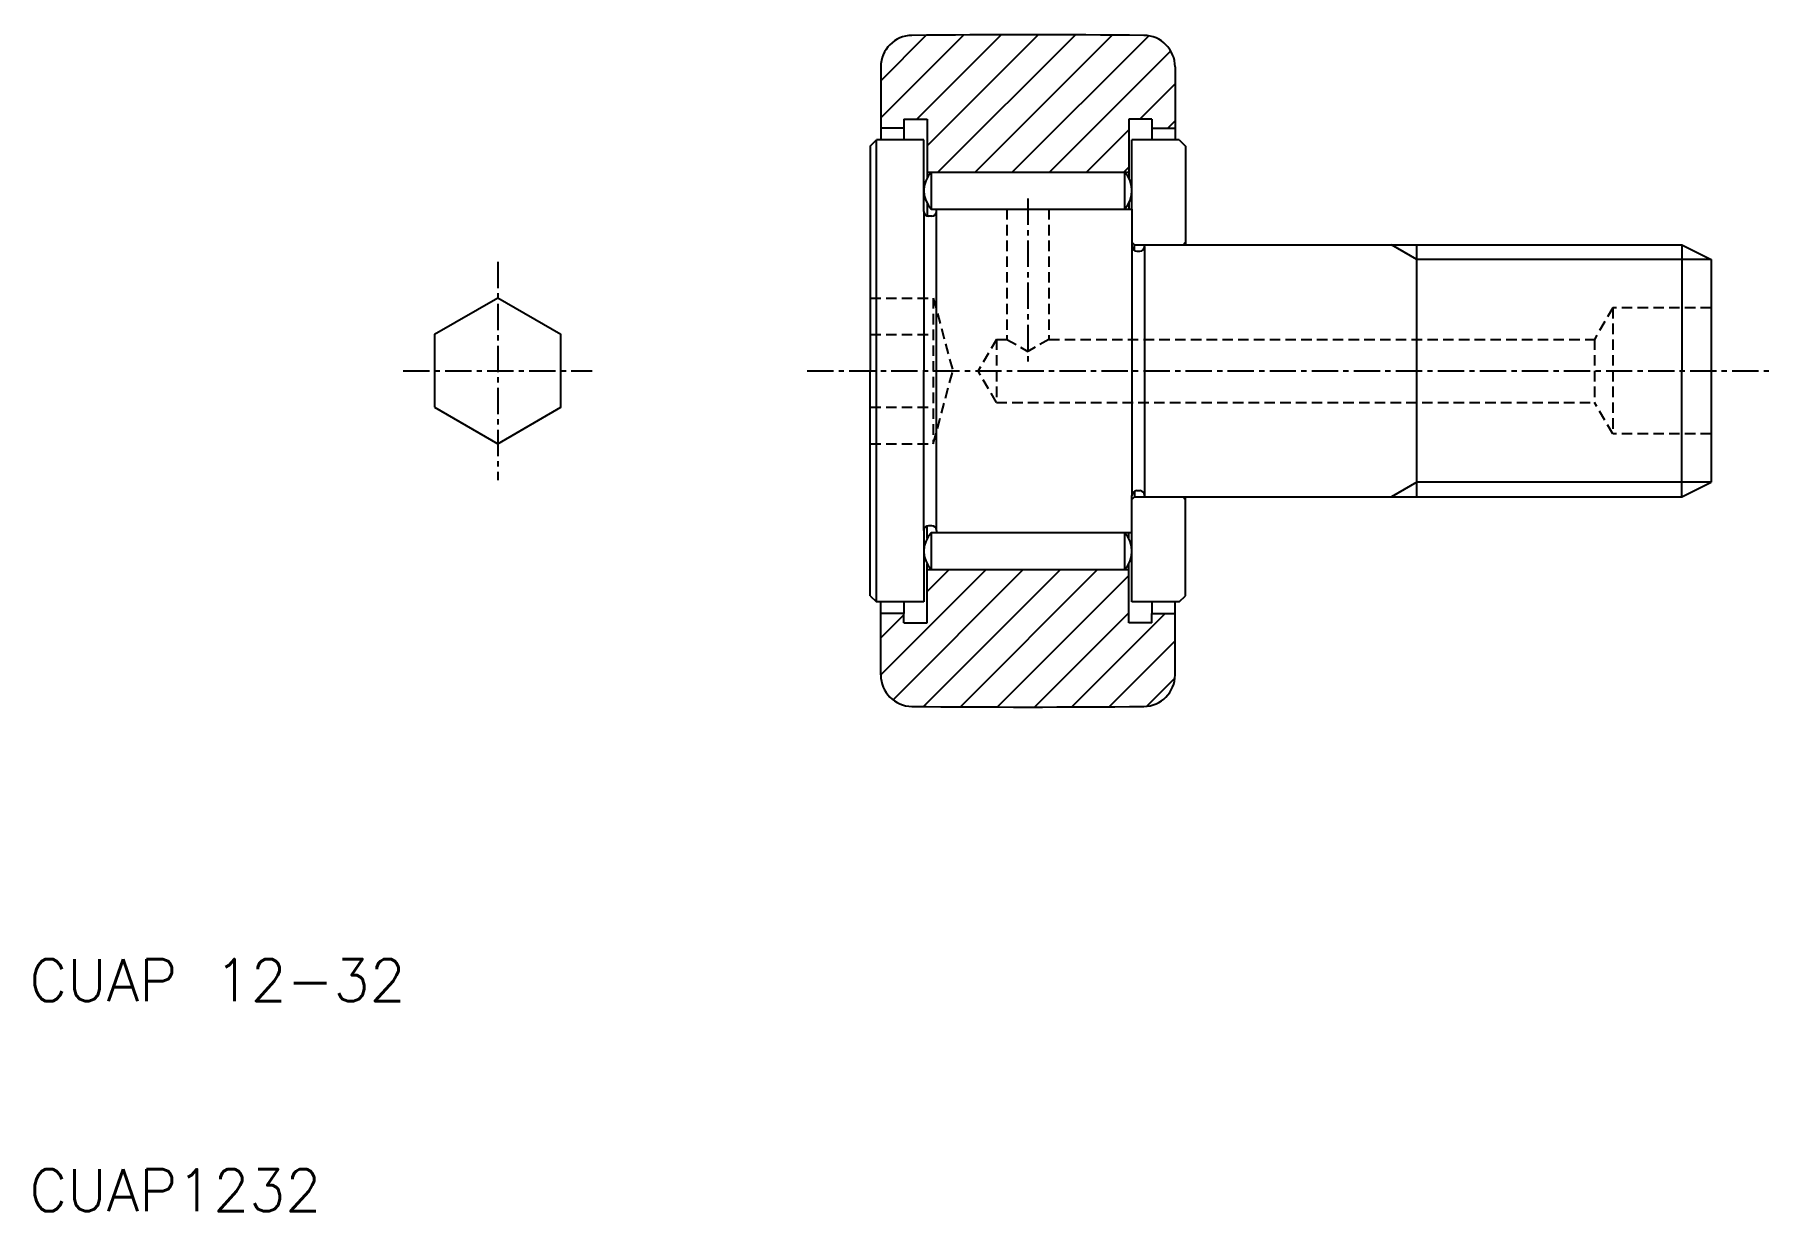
# Model space of a CAD drawing. Extents: x 10.3 to 93, y 10 to 66.
import ezdxf

# ---------------------------------------------------------------- set-up
doc = ezdxf.new("R2010")
doc.units = 0
doc.linetypes.add('CENTER', pattern=[2, 1.25, -0.25, 0.25, -0.25])
doc.linetypes.add('DASHED', pattern=[0.75, 0.5, -0.25])
doc.layers.get('0').update_dxf_attribs({"linetype": 'CONTINUOUS'})
doc.layers.add('CENTER', color=1, linetype='CENTER')
doc.styles.get("Standard").update_dxf_attribs({"font": 'txt.shx', "bigfont": 'bigfont.shx'})

# ---------------------------------------------------------------- blocks, each defined once
blk = doc.blocks.new('*X8')
at = {"color": 0, "linetype": 'CONTINUOUS'}
for p, q in [((50.5, -119.206), (54.448, -115.258)), ((50.5, -117.438), (52.666, -115.272)), ((52.215, -119.258), (56.223, -115.25)), ((52.7, -120.541), (57.993, -115.249)), ((53.221, -121.788), (59.755, -115.254)), ((54.988, -121.788), (61.512, -115.265)), ((56.756, -121.788), (63.245, -115.299)), ((58.524, -121.788), (64.293, -116.019)), ((62.822, -119.258), (64.5, -117.58)), ((60.292, -121.788), (62.3, -119.78)), ((64.149, -119.698), (64.5, -119.348)), ((62.059, -121.788), (62.3, -121.548))]:
    blk.add_line(p, q, dxfattribs=at)
blk = doc.blocks.new('*X9')
at = {"color": 0, "linetype": 'CONTINUOUS'}
for p, q in [((50.5, -145.722), (55.514, -140.708)), ((51.084, -146.906), (57.281, -140.708)), ((52.534, -147.224), (59.049, -140.708)), ((52.7, -141.754), (53.746, -140.708)), ((54.287, -147.238), (60.817, -140.708)), ((56.047, -147.246), (62.3, -140.993)), ((50.5, -143.954), (51.6, -142.854)), ((57.813, -147.248), (62.3, -142.761)), ((59.585, -147.244), (64.03, -142.798)), ((61.363, -147.233), (64.5, -144.097)), ((63.154, -147.21), (64.492, -145.872))]:
    blk.add_line(p, q, dxfattribs=at)

msp = doc.modelspace()

# ---------------------------------------------------------------- linework, layer by layer
at = {"color": 7, "linetype": 'CONTINUOUS'}
for p, q in [((50.5, 64.47), (50.5, 61)), ((64.5, 64.47), (64.5, 61)), ((51.6, 61.55), (50.5, 61.55)), ((51.6, 61.99), (52.7, 61.99)), ((51.6, 61.99), (51.6, 61.55)), ((51.6, 61.55), (51.6, 61)), ((52.7, 61.99), (52.7, 59.46)), ((62.3, 61.99), (62.3, 59.46)), ((63.4, 61.99), (62.3, 61.99)), ((63.4, 61.99), (63.4, 61.55)), ((63.4, 61.55), (64.5, 61.55)), ((63.4, 61.55), (63.4, 61)), ((50, 60.7), (50.3, 61)), ((50, 60.7), (50, 50)), ((50.3, 39), (50.3, 61)), ((52.55, 61), (50.3, 61)), ((52.55, 57.595), (52.55, 61)), ((62.45, 57.7), (62.45, 61)), ((64.7, 61), (62.45, 61)), ((64.7, 61), (65, 60.7)), ((65, 60.7), (65, 56)), ((52.7, 59.46), (52.7, 59.182)), ((52.7, 59.46), (52.9, 59.46)), ((52.9, 59.46), (62.1, 59.46)), ((52.9, 59.46), (52.9, 57.7)), ((62.1, 59.46), (62.1, 57.7)), ((62.1, 59.46), (62.3, 59.46)), ((62.3, 59.46), (62.3, 59.182)), ((52.7, 57.978), (52.7, 57.383)), ((62.3, 57.978), (62.3, 57.7)), ((52.55, 57.595), (52.55, 50)), ((52.925, 57.37), (52.775, 57.37)), ((52.9, 57.7), (62.1, 57.7)), ((53.15, 57.595), (53.15, 57.7)), ((53.15, 42.405), (53.15, 57.595)), ((62.1, 57.7), (62.45, 57.7)), ((62.45, 57.7), (62.45, 55.925)), ((62.57, 56), (62.45, 56.12)), ((62.45, 55.925), (62.45, 44.075)), ((62.57, 56), (63.05, 56)), ((62.57, 55.726), (62.57, 56)), ((62.675, 55.7), (62.825, 55.7)), ((63.05, 56), (88.6, 56)), ((63.05, 55.925), (63.05, 56)), ((63.05, 55.925), (63.05, 44.075)), ((64.88, 56), (65, 56.12)), ((76, 44), (76, 56)), ((88.6, 56), (88.6, 50)), ((88.6, 56), (90, 55.3)), ((90, 55.3), (90, 44.7)), ((50, 39.3), (50, 50)), ((52.55, 42.405), (52.55, 50)), ((88.6, 44), (88.6, 50)), ((88.6, 44), (90, 44.7)), ((62.45, 44), (62.45, 44.075)), ((62.45, 42.3), (62.45, 44)), ((62.57, 44), (62.45, 43.88)), ((62.57, 44.274), (62.57, 44)), ((62.57, 44), (63.05, 44)), ((62.675, 44.3), (62.825, 44.3)), ((63.05, 44.075), (63.05, 44)), ((63.05, 44), (88.6, 44)), ((64.88, 44), (65, 43.88)), ((65, 39.3), (65, 44)), ((52.55, 42.405), (52.55, 39)), ((52.7, 42.022), (52.7, 42.617)), ((52.925, 42.63), (52.775, 42.63)), ((52.9, 42.3), (62.1, 42.3)), ((52.9, 42.3), (52.9, 40.54)), ((53.15, 42.405), (53.15, 42.3)), ((62.1, 42.3), (62.1, 40.54)), ((62.1, 42.3), (62.45, 42.3)), ((62.3, 42.022), (62.3, 42.3)), ((62.45, 39), (62.45, 42.3)), ((52.7, 40.54), (52.7, 40.818)), ((62.3, 40.54), (62.3, 40.818)), ((52.7, 38.01), (52.7, 40.54)), ((52.7, 40.54), (52.9, 40.54)), ((52.9, 40.54), (62.1, 40.54)), ((62.1, 40.54), (62.3, 40.54)), ((62.3, 38.01), (62.3, 40.54)), ((50, 39.3), (50.3, 39)), ((52.55, 39), (50.3, 39)), ((50.5, 35.53), (50.5, 39)), ((51.6, 39), (51.6, 38.45)), ((64.7, 39), (62.45, 39)), ((63.4, 39), (63.4, 38.45)), ((64.5, 35.53), (64.5, 39)), ((64.7, 39), (65, 39.3)), ((51.6, 38.45), (50.5, 38.45)), ((51.6, 38.01), (51.6, 38.45)), ((63.4, 38.45), (64.5, 38.45)), ((63.4, 38.01), (63.4, 38.45)), ((51.6, 38.01), (52.7, 38.01)), ((63.4, 38.01), (62.3, 38.01))]:
    msp.add_line(p, q, dxfattribs=at)
at = {"color": 3, "linetype": 'DASHED'}
for p, q in [((56.5, 57.7), (56.5, 51.5)), ((58.5, 57.7), (58.5, 51.5)), ((50, 53.464), (53, 53.464)), ((53, 53.464), (53, 46.536)), ((53, 53.464), (53.928, 50)), ((85.318, 53), (84.452, 51.5)), ((90, 53), (85.318, 53)), ((85.318, 53), (85.318, 47)), ((50, 51.732), (53, 51.732)), ((56, 51.5), (55.134, 50)), ((56, 51.5), (56.5, 51.5)), ((56, 51.5), (56, 48.5)), ((56.5, 51.5), (57.5, 50.923)), ((58.5, 51.5), (57.5, 50.923)), ((58.5, 51.5), (84.452, 51.5)), ((84.452, 51.5), (84.452, 48.5)), ((53, 46.536), (53.928, 50)), ((56, 48.5), (55.134, 50)), ((50, 48.268), (53, 48.268)), ((56, 48.5), (84.452, 48.5)), ((85.318, 47), (84.452, 48.5)), ((50, 46.536), (53, 46.536)), ((90, 47), (85.318, 47))]:
    msp.add_line(p, q, dxfattribs=at)
at = {"color": 3, "linetype": 'CONTINUOUS'}
for p, q in [((76, 55.3), (74.788, 56)), ((90, 55.3), (76, 55.3)), ((76, 44.7), (74.788, 44)), ((90, 44.7), (76, 44.7))]:
    msp.add_line(p, q, dxfattribs=at)
at = {"color": 7, "linetype": 'CONTINUOUS'}
msp.add_lwpolyline([(29.278, 48.268), (32.278, 46.536), (35.278, 48.268), (35.278, 51.732), (32.278, 53.464), (29.278, 51.732)], close=True, dxfattribs=at)
for centre, radius, start, end in [((52, 64.47), 1.5, 90.63216, 180), ((57.5, -434), 500, 89.36784, 90.63216), ((63, 64.47), 1.5, 0, 89.36784), ((53.831, 58.58), 1.281, 136.62187, 223.37813), ((61.169, 58.58), 1.281, 316.62187, 43.37813), ((52.775, 57.595), 0.225, 180, 270), ((52.925, 57.595), 0.225, 270, 0), ((62.675, 55.925), 0.225, 180, 270), ((62.825, 55.925), 0.225, 270, 0), ((62.675, 44.075), 0.225, 90, 180), ((62.825, 44.075), 0.225, 0, 90), ((52.775, 42.405), 0.225, 90, 180), ((53.831, 41.42), 1.281, 136.62187, 223.37813), ((52.925, 42.405), 0.225, 0, 90), ((61.169, 41.42), 1.281, 316.62187, 43.37813), ((52, 35.53), 1.5, 180, 269.36784), ((63, 35.53), 1.5, 270.63216, 0), ((57.5, 534), 500, 269.36784, 270.63216)]:
    msp.add_arc(centre, radius, start, end, dxfattribs=at)
at = {"layer": 'CENTER', "color": 1, "linetype": 'CENTER'}
for p, q in [((57.5, 58.2), (57.5, 50.423)), ((32.278, 55.196), (32.278, 44.804)), ((27.778, 50), (36.778, 50)), ((47, 50), (93, 50))]:
    msp.add_line(p, q, dxfattribs=at)

# ---------------------------------------------------------------- block references
at = {"color": 3, "linetype": 'CONTINUOUS'}
for name in ['*X8', '*X9']:
    msp.add_blockref(name, (0, 181.248), dxfattribs=at)

# ---------------------------------------------------------------- texts
at = {"color": 7, "linetype": 'CONTINUOUS'}
for s, p in [('CUAP 12-32', (10, 20)), ('CUAP1232', (10, 10))]:
    msp.add_text(s, height=2, dxfattribs=at).set_placement(p)

doc.saveas('drawing.dxf')
